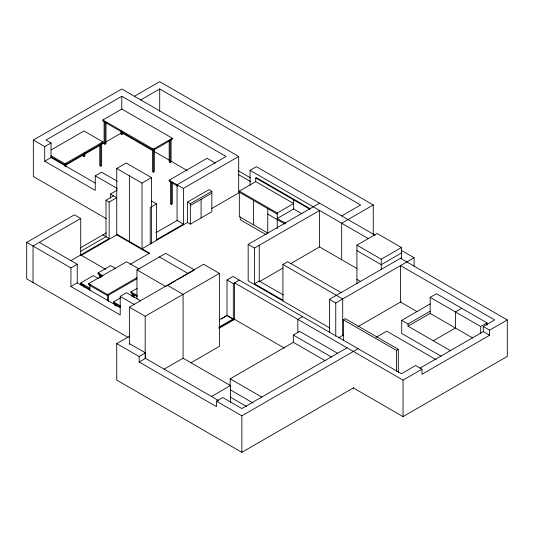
<?xml version="1.0" encoding="UTF-8"?>
<svg xmlns="http://www.w3.org/2000/svg" width="534" height="534" viewBox="0 0 534 534"><rect width="100%" height="100%" fill="white"/><g stroke="black" fill="none" stroke-linecap="round" stroke-linejoin="round"><path stroke-width="0.8" d="M106.213 218.606L33.335 176.527L33.335 140.048L121.792 88.978L238.691 156.462L238.691 192.948L211.404 208.701M155.881 232.731L177.081 220.489L177.081 184.737L226.049 156.462L121.792 96.274L45.971 140.048L51.024 142.965L51.024 157.557L95.079 182.988M33.335 140.048L44.709 146.616L51.024 142.965M134.435 96.274L159.706 81.682L373.273 204.983L373.273 234.833M102.842 119.983L121.792 109.043L172.342 138.226L172.342 139.321L153.385 150.261L102.842 121.078L102.842 119.983L153.385 149.166L172.342 138.226M51.064 149.974L83.971 130.977L102.922 141.924L102.922 143.019L65.014 164.906L50.97 156.796M140.749 99.918L159.706 88.978L360.637 204.983L341.68 215.93M44.709 146.616L44.709 161.208L51.024 157.557M50.97 155.701L65.014 163.811L102.922 141.924M66.189 164.859L82.803 155.267M84.966 154.019L121.071 133.173M83.024 154.346L83.024 155.968L83.971 156.515L84.919 155.968L84.919 152.724M104.103 121.885L104.103 143.699L105.051 144.247L105.999 143.699L105.999 122.62M120.844 130.79L120.844 134.027L121.792 134.575L122.74 134.027L122.74 132.412M99.765 144.56L99.765 165.633L100.712 166.181L101.66 165.633L101.66 143.019M44.709 161.208L95.259 190.391L95.259 175.799L101.573 172.155L117.313 181.24M128.207 337.461L26.7 278.855L26.7 242.376L74.406 214.835L80.721 218.479L80.721 255.693L116.739 234.9L116.739 168.504L126.218 163.03L151.489 177.622L151.489 243.29M110.425 198.187L110.425 194.042L117.266 190.091M152.437 148.986L152.437 171.608L153.385 172.155L154.333 171.608L154.333 148.986M169.185 140.863L169.185 161.935L170.132 162.483L171.08 161.935L171.08 139.321M80.407 251.494L105.999 236.722L105.999 200.243L113.582 195.865M80.721 218.479L33.021 246.02L33.021 282.506M105.999 200.243L109.156 202.066L116.739 197.687L110.425 194.042M116.739 168.504L142.017 183.095L151.489 177.622M177.855 186.279L169.185 181.273L169.185 180.178L207.099 158.291L215.522 163.15M80.093 248.03L106.286 232.911M156.549 240.367L156.549 203.888L150.228 207.539L150.228 244.018M169.185 180.178L183.402 188.389L238.691 156.462M70.735 260.732L109.156 238.544L109.156 202.066M170.446 181.273L170.446 203.888L171.394 204.435L172.342 203.888L172.342 182.815M26.7 242.376L70.929 267.914L77.25 264.263L77.25 282.866L120.103 307.611M187.507 202.066L208.994 189.663L211.838 191.306L211.838 211.731L190.351 224.133L187.507 222.498L187.507 202.066L190.351 203.708L211.838 191.306M250.059 185.251L250.059 170.326L256.38 166.681L375.135 235.24M190.351 205.53L211.838 193.128M267.754 208.634L267.754 233.071L239.319 216.657L239.319 191.119L277.233 213.013L293.66 203.527L255.746 181.633L255.746 177.989L256.38 177.622L310.367 208.794M70.929 267.914L70.929 286.518L77.25 282.866M239.319 191.119L255.746 181.633M89.819 289.321L80.694 284.055L80.694 282.96L93.33 275.664L98.243 278.501M102.281 276.452L98.069 274.022L98.069 272.927L110.705 265.632L115.618 268.469M156.549 239.639L183.402 224.133L177.081 220.489M187.708 222.378L142.017 248.757L142.017 183.095M136.904 278.761L107.581 295.696L88.624 284.749L88.624 283.654L126.531 261.767L139.174 269.063M130.149 264.363L149.593 253.136L116.739 234.166M136.958 298.846L136.958 269.917L165.707 253.316L194.456 269.917L188.142 273.568L159.392 256.967M88.624 283.654L107.581 294.601L136.904 277.667M70.929 286.518L120.217 314.973L120.217 296.363L126.531 292.719L140.782 300.942M120.571 307.077L113.548 303.025L113.548 301.93L120.571 297.879M137.245 296.637L130.923 292.992L130.923 291.898L137.245 288.247M302.084 213.86L293.66 208.994L277.233 218.479L285.657 223.346M129.375 344.437L129.375 307.13L203.621 264.263L219.414 273.381L219.414 346.346L190.918 362.793M167.109 285.71L165.707 286.518L136.958 269.917M168.51 284.896L175.526 280.851M176.928 280.043L178.329 279.229M179.731 278.421L187.441 273.969M329.919 328.063L248.17 280.864L248.17 244.385L319.566 203.16M248.17 244.385L254.484 248.03L319.566 210.456L319.566 246.935L356.926 268.502M129.375 307.13L145.175 316.248L219.414 273.381M353.775 387.697L241.849 452.318L116.739 380.088L116.739 343.609L129.715 336.113M226.997 315.701L226.997 279.95L233.004 276.485L401.461 373.747L415.679 365.536L422 369.188L422 374.294L489.611 335.259L489.611 330.152L507.3 319.939L507.3 356.418L403.043 416.607L353.321 387.904M226.997 279.95L233.318 283.601L239.319 280.13M373.273 204.983L341.68 223.225L341.68 259.704M282.92 300.929L282.92 264.443L287.659 261.713L341.119 292.579M283.093 267.995L259.224 281.772L259.224 245.293M290.83 263.529L319.566 246.935M116.739 343.609L139.174 356.558L145.488 352.907L145.488 358.381L218.419 400.487M139.174 356.558L139.174 362.032L145.488 358.381M219.087 319.906L226.997 315.334L233.318 318.985L218.927 327.295M221.243 319.025L226.282 316.115M356.919 283.581L356.919 245.153L377.137 233.478L401.461 247.522L401.461 257.935M218.927 327.656L233.952 318.985L233.952 319.712M218.927 328.39L234.58 319.352L284.328 348.068M164.132 369.141L183.082 358.201L230.474 385.561L230.474 402.696M356.919 245.153L381.243 259.197L401.461 247.522M401.461 252.996L381.243 264.67L356.919 250.626M329.431 332.582L329.431 299.327L401.461 257.742M302.578 316.655L297.839 319.392L297.839 332.655M329.431 299.327L335.752 302.972L414.104 257.742L414.104 266.032M230.161 385.848L230.161 378.813L293.346 342.334L293.346 335.038L299.661 331.387L337.715 353.361M343.335 340.599L343.335 319.753L345.231 318.658L398.304 349.303L398.304 372.652M211.517 396.502L230.474 385.561M139.174 362.032L216.437 406.634L216.437 401.167L222.751 397.516L241.849 408.543L347.053 347.801M338.629 337.795L343.669 334.885M357.847 326.695L401.121 301.717M472.757 338.002L430.157 313.405L430.157 297.351L436.472 293.707L487.021 322.89L487.021 325.319M441.211 356.271L401.722 333.47L401.722 320.333L430.157 303.919M376.076 337.328L386.716 331.187L436.258 359.789M216.437 401.167L241.849 415.839L358.107 348.715M401.722 320.333L408.036 323.984L430.157 311.215M408.036 323.984L408.036 326.174L430.157 313.405M461.75 308.298L455.429 311.943L455.429 327.996L433.314 340.765M343.335 319.753L396.408 350.397L398.304 349.303M430.157 297.351L480.7 326.534L487.021 322.89M419.998 368.153L483.29 331.607L483.29 326.501L494.664 319.939L400.513 265.585L400.513 302.064L417.047 311.602M234.58 319.352L234.58 282.866L403.043 380.128L422 369.188M401.114 250.239L414.104 257.742M250.059 170.326L368.42 238.658M400.513 258.282L507.3 319.939M255.746 177.989L309.807 209.201M238.204 170.78L250.453 177.849M238.204 174.424L250.453 181.493M483.29 326.501L489.611 330.152M483.29 331.607L489.611 335.259M239.319 192.213L277.233 214.101M267.754 214.101L284.956 224.033M122.513 133.166L152.711 150.601M154.152 151.436L169.251 160.153M170.686 160.981L187.227 170.526M356.919 279.442L360.497 281.511M266.186 234.72L240.267 219.761L240.267 216.837M408.036 326.174L450.643 350.771M282.92 264.443L342.701 298.96L342.701 335.439M151.629 201.051L156.549 203.888M95.259 175.799L117.387 188.575M283.394 295.002L259.224 281.044L254.484 283.781L282.92 300.195M293.346 335.038L331.4 357.006M116.739 234.9L149.593 253.87M293.346 342.334L324.939 360.57M102.842 234.9L109.156 238.544M227.704 316.108L232.617 318.945M167.289 285.236L183.082 294.361L183.082 358.201M80.721 254.965L105.725 269.396M98.069 272.927L102.982 275.764M130.923 291.898L137.245 295.542M39.336 242.376L77.25 264.263M120.217 296.363L134.655 304.707M80.694 282.96L89.819 288.226M113.548 301.93L120.571 305.982M230.161 378.813L261.753 397.049M230.161 389.753L253.136 403.023M230.161 397.049L246.675 406.588M129.375 343.609L145.488 352.907M480.7 326.534L480.7 333.837M403.043 380.128L403.043 416.607M396.408 350.397L396.408 371.243M381.243 259.197L381.243 269.61M335.752 302.972L335.752 336.233M293.66 199.876L293.66 208.994M277.233 213.013L277.233 228.645M254.484 248.03L254.484 284.509M253.537 200.424L253.537 224.867M241.849 415.839L241.849 452.318M233.318 283.601L233.318 320.08M201.091 199.329L201.091 217.932M190.351 203.708L190.351 224.133M183.402 188.389L183.402 224.867M171.394 182.548L171.394 204.435M170.132 139.868L170.132 162.483M159.706 88.978L159.706 111.366M153.385 149.166L153.385 172.155M145.175 316.248L145.175 358.534M134.087 294.521L134.087 297.712M133.14 294.267L133.14 296.664M132.192 293.787L132.192 296.964M129.375 175.799L129.375 241.461M121.792 96.274L121.792 109.537M121.792 131.337L121.792 134.575M116.706 304.554L116.706 306.149M115.758 304.3L115.758 305.895M114.81 303.819L114.81 305.408M108.529 295.148L108.529 301.63M107.581 294.601L107.581 300.615M105.051 122.359L105.051 144.247M101.226 275.551L101.226 277.146M100.712 143.566L100.712 166.181M100.279 274.569L100.279 277.693M99.331 274.022L99.331 277.994M89.886 284.749L89.886 290.403M83.971 153.271L83.971 156.515M83.851 285.583L83.851 287.179M82.903 284.602L82.903 285.33M81.956 284.055L81.956 285.643M65.962 163.631L65.962 166.788M65.014 163.811L65.014 166.601"/></g></svg>
